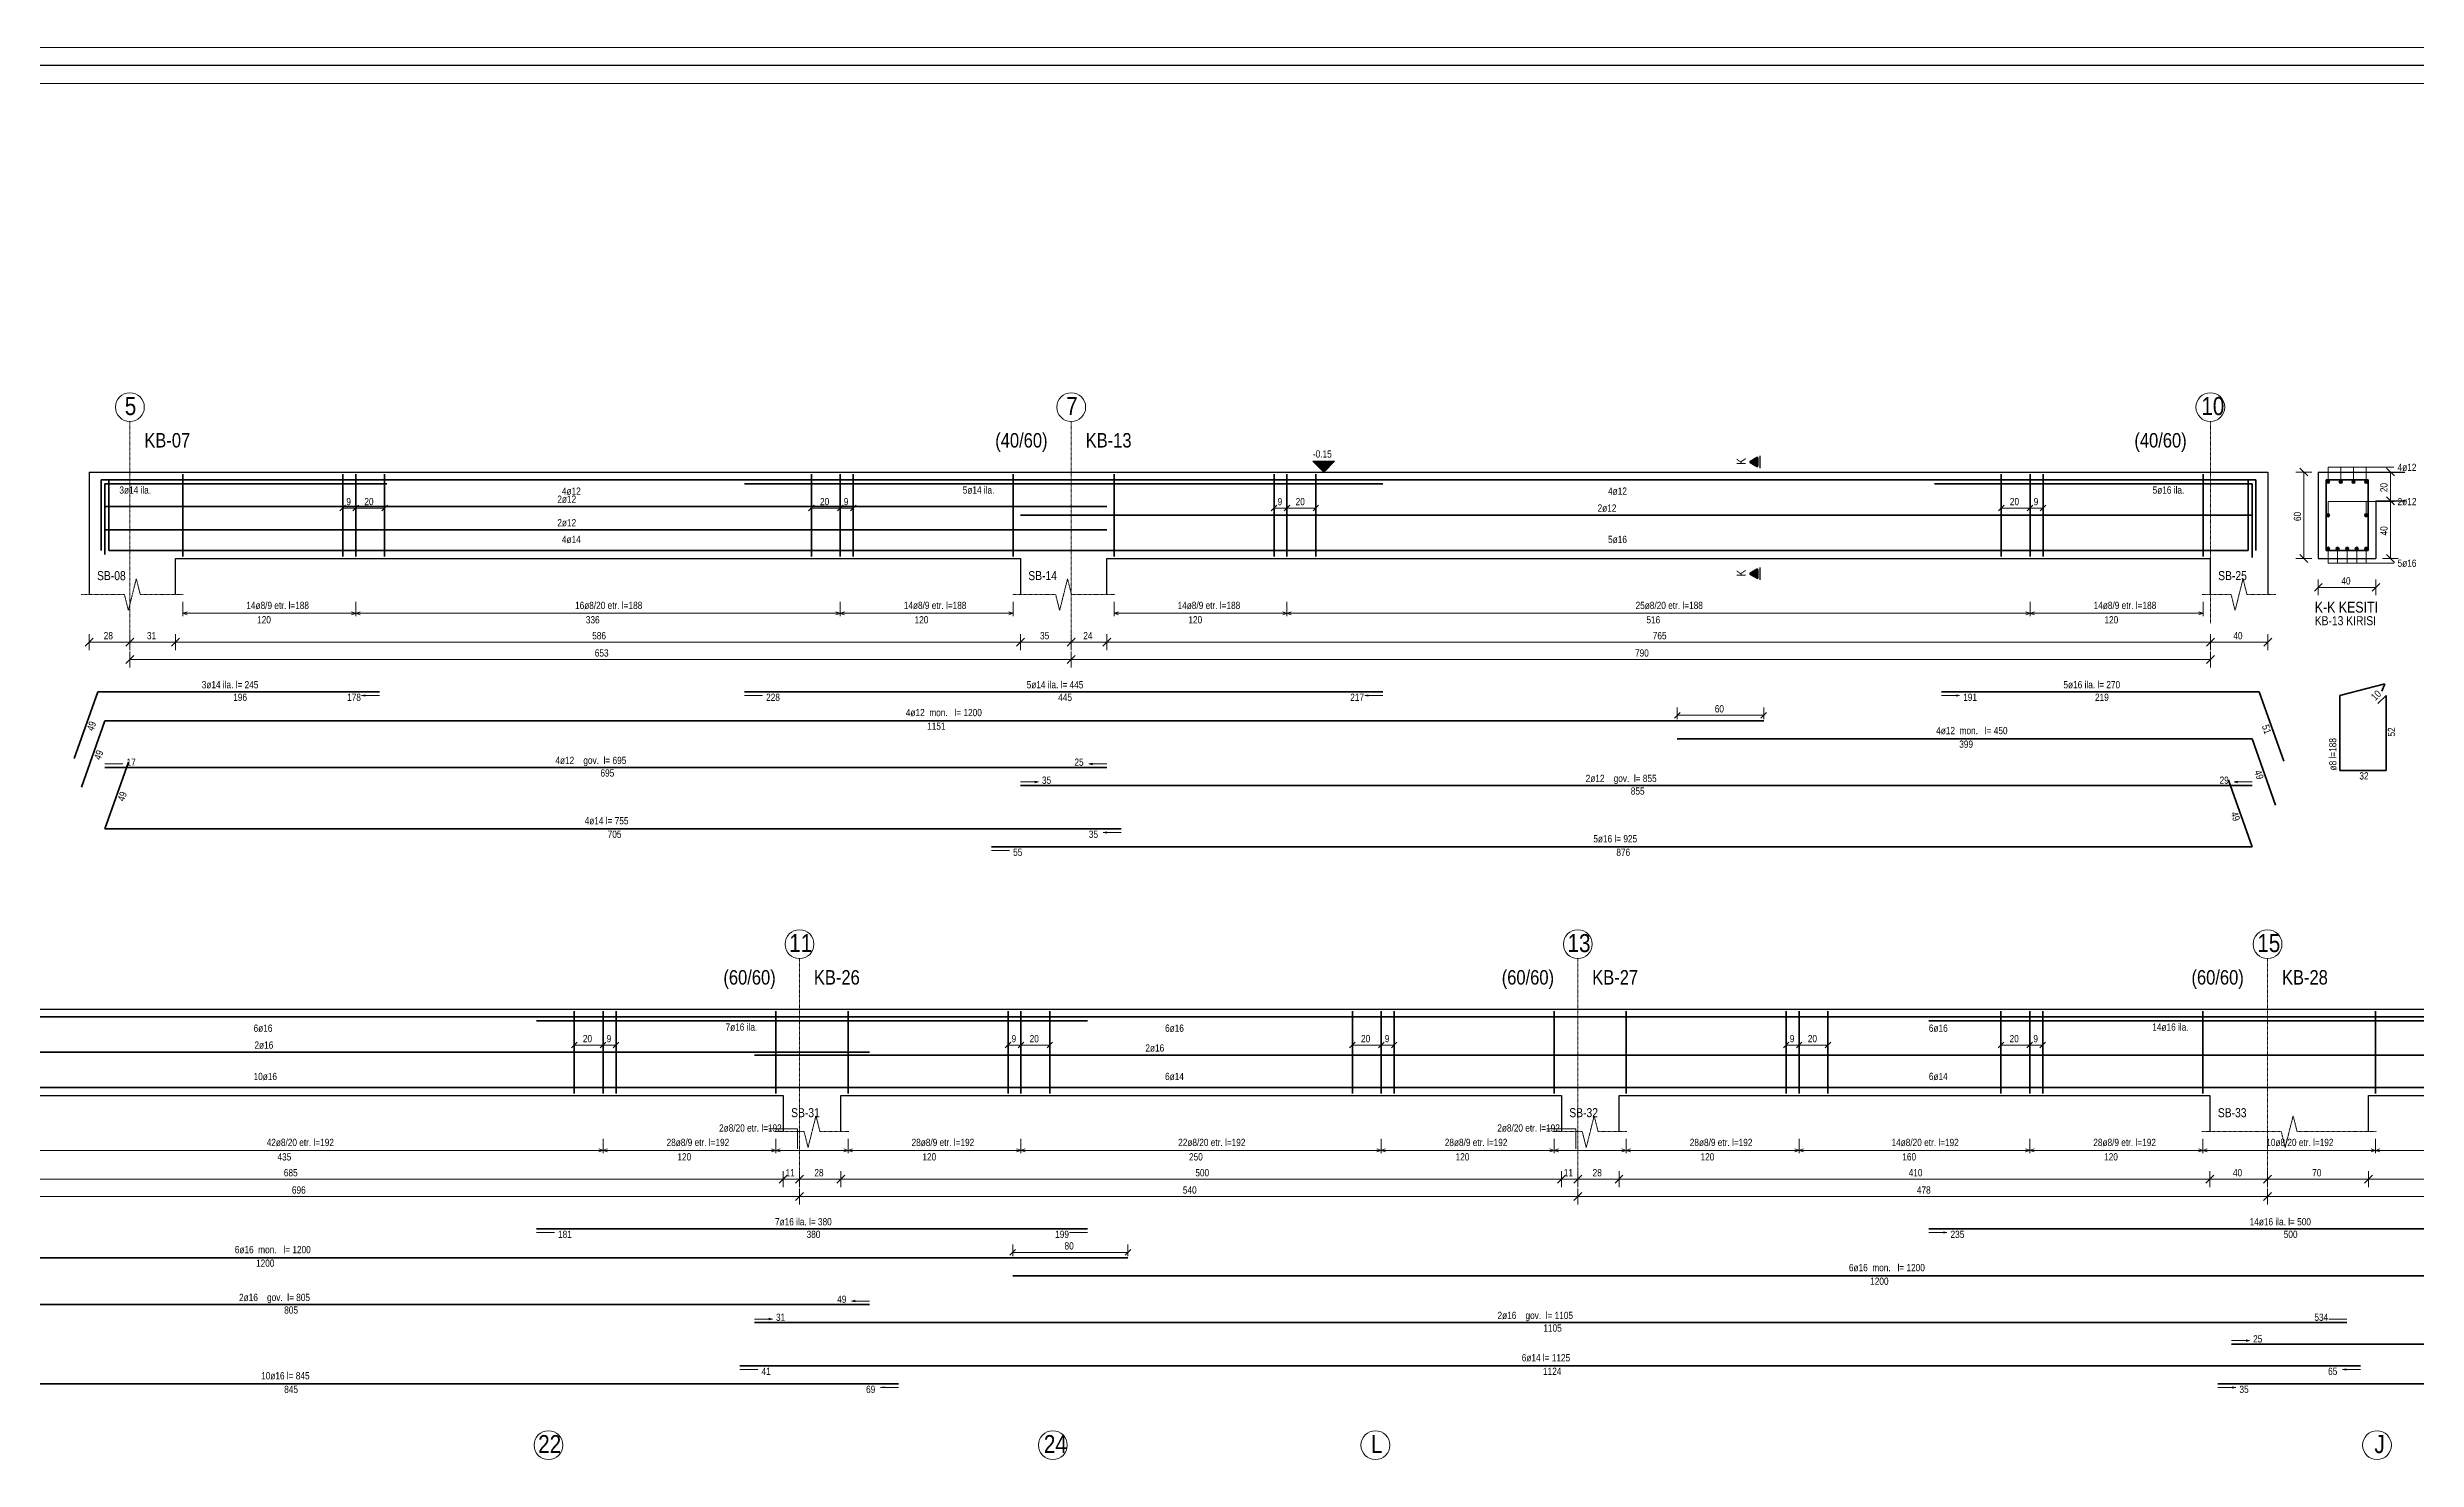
# Model space of a CAD drawing. Header units: millimetres. Extents: x -267 to 94375, y 6431 to 10838.
# Drawn here: x 84253 to 87541, y 8773 to 10732 of the extents above; entities that cross this region are included whole.
import ezdxf

# ---------------------------------------------------------------- set-up
doc = ezdxf.new("R2010")
doc.units = ezdxf.units.MM
doc.header["$LTSCALE"] = 0.0001
doc.linetypes.add('DASHED', pattern=[19.05, 12.7, -6.35])
for name, color, linetype, lineweight in [('AKS BALONU (BEYKENT)', 7, 'Continuous', 20), ('AKS CIZGISI (BEYKENT)', 252, 'DASHED', 20), ('AKS NO (BEYKENT)', 3, 'Continuous', 20), ('DONATI (BEYKENT)', 4, 'Continuous', 35), ('DONATI KESIT (BEYKENT)', 7, 'Continuous', 20), ('DONATI YAZISI (BEYKENT)', 3, 'Continuous', 20), ('I.DONATI OKU (BEYKENT)', 160, 'Continuous', 20), ('KESIT ISMI (BEYKENT)', 6, 'Continuous', 20), ('KESIT SINIRI (BEYKENT)', 241, 'DASHED', 20), ('KESIT_(BEYKENT)', 151, 'Continuous', 25), ('KIRIS (BEYKENT)', 2, 'Continuous', 30), ('KIRIS ISMI (BEYKENT)', 40, 'Continuous', 20), ('KOLON ISMI (BEYKENT)', 91, 'Continuous', 20), ('KOT CIZGI (BEYKENT)', 120, 'Continuous', 20), ('KOT YAZI (BEYKENT)', 7, 'Continuous', 20), ('OLCU (BEYKENT)', 14, 'Continuous', 20), ('OLCU YAZISI (BEYKENT)', 7, 'Continuous', 20), ('PENC2', 1, 'Continuous', 20), ('SHEETSUMMARY-50', 152, 'Continuous', 20), ('SheetView', 40, 'Continuous', 20), ('SheetViewOut', 231, 'Continuous', 20)]:
    doc.layers.add(name, color=color, linetype=linetype, lineweight=lineweight)
doc.styles.add('KOT (BEYKENT)', font='')
doc.styles.add('OLCU (BEYKENT)', font='')
doc.styles.add('YAZI (BEYKENT)', font='')
doc.styles.get('KOT (BEYKENT)').set_extended_font_data('Bahnschrift Light Condensed')
doc.styles.get('OLCU (BEYKENT)').set_extended_font_data('Bahnschrift Light Condensed')
doc.styles.get('YAZI (BEYKENT)').set_extended_font_data('Bahnschrift Light Condensed')

msp = doc.modelspace()

# ---------------------------------------------------------------- hatches: boundary and pattern name
at = {"layer": 'DONATI KESIT (BEYKENT)', "lineweight": 30}
h = msp.add_hatch(color=256, dxfattribs=at)
h.dxf.hatch_style = 1
h.paths.add_polyline_path([(87420.92, 10129.28, 1), (87415.92, 10129.28, 1)])
h = msp.add_hatch(color=256, dxfattribs=at)
h.dxf.hatch_style = 1
h.paths.add_polyline_path([(87438.59, 10129.28, 1), (87433.59, 10129.28, 1)])
h = msp.add_hatch(color=256, dxfattribs=at)
h.dxf.hatch_style = 1
h.paths.add_polyline_path([(87456.25, 10129.28, 1), (87451.25, 10129.28, 1)])
h = msp.add_hatch(color=256, dxfattribs=at)
h.dxf.hatch_style = 1
h.paths.add_polyline_path([(87473.92, 10129.28, 1), (87468.92, 10129.28, 1)])
h = msp.add_hatch(color=256, dxfattribs=at)
h.dxf.hatch_style = 1
h.paths.add_polyline_path([(87420.92, 10082.78, 1), (87415.92, 10082.78, 1)])
h = msp.add_hatch(color=256, dxfattribs=at)
h.dxf.hatch_style = 1
h.paths.add_polyline_path([(87473.92, 10082.78, 1), (87468.92, 10082.78, 1)])
h = msp.add_hatch(color=256, dxfattribs=at)
h.dxf.hatch_style = 1
h.paths.add_polyline_path([(87420.92, 10036.28, 1), (87415.92, 10036.28, 1)])
h = msp.add_hatch(color=256, dxfattribs=at)
h.dxf.hatch_style = 1
h.paths.add_polyline_path([(87434.17, 10036.28, 1), (87429.17, 10036.28, 1)])
h = msp.add_hatch(color=256, dxfattribs=at)
h.dxf.hatch_style = 1
h.paths.add_polyline_path([(87447.42, 10036.28, 1), (87442.42, 10036.28, 1)])
h = msp.add_hatch(color=256, dxfattribs=at)
h.dxf.hatch_style = 1
h.paths.add_polyline_path([(87460.67, 10036.28, 1), (87455.67, 10036.28, 1)])
h = msp.add_hatch(color=256, dxfattribs=at)
h.dxf.hatch_style = 1
h.paths.add_polyline_path([(87473.92, 10036.28, 1), (87468.92, 10036.28, 1)])
at = {"layer": 'KESIT_(BEYKENT)'}
h = msp.add_hatch(color=256, dxfattribs=at)
h.dxf.hatch_style = 1
h.paths.add_polyline_path([(86627.43, 10162.18, 0.5773503), (86625.93, 10163.05), (86616.43, 10157.56, 0.5773503), (86616.43, 10155.83), (86625.93, 10150.35, 0.5773503), (86627.43, 10151.21)])
h = msp.add_hatch(color=256, dxfattribs=at)
h.dxf.hatch_style = 1
h.paths.add_polyline_path([(86627.43, 10007.18, 0.5773503), (86625.93, 10008.05), (86616.43, 10002.56, 0.5773503), (86616.43, 10000.83), (86625.93, 9995.35, 0.5773503), (86627.43, 9996.21)])
at = {"layer": 'KOT CIZGI (BEYKENT)'}
msp.add_hatch(color=256, dxfattribs=at).paths.add_polyline_path([(86009.69, 10157.78), (86024.69, 10142.78), (86039.69, 10157.78)])

# ---------------------------------------------------------------- linework, layer by layer
at = {"layer": 'AKS BALONU (BEYKENT)'}
for centre in [(84367.93, 10232.78), (85674.29, 10232.78), (87255.12, 10232.78), (85297.14, 9487.78), (86377.27, 9487.78), (87334.47, 9487.78), (84948.8, 8792.78), (85648.8, 8792.78), (86096.38, 8792.78), (87486.38, 8792.78)]:
    msp.add_circle(centre, 20, dxfattribs=at)
at = {"layer": 'AKS CIZGISI (BEYKENT)'}
for p, q in [((84367.93, 10212.78), (84367.93, 9912.78)), ((85674.29, 10212.78), (85674.29, 9912.78)), ((87255.12, 10212.78), (87255.12, 9932.78)), ((85297.14, 9467.78), (85297.14, 9167.78)), ((86377.27, 9467.78), (86377.27, 9167.78)), ((87334.47, 9467.78), (87334.47, 9167.78))]:
    msp.add_line(p, q, dxfattribs=at)
at = {"layer": 'DONATI (BEYKENT)'}
for p, q in [((84327.83, 10033.78), (84327.83, 10131.78)), ((84327.83, 10131.78), (86635.33, 10131.78)), ((84338.83, 10131.78), (84338.83, 10033.78)), ((84441.33, 10139.78), (84441.33, 10025.78)), ((84663.33, 10139.78), (84663.33, 10025.78)), ((84681.33, 10139.78), (84681.33, 10025.78)), ((84721.33, 10139.78), (84721.33, 10025.78)), ((85313.69, 10139.78), (85313.69, 10025.78)), ((85353.69, 10139.78), (85353.69, 10025.78)), ((85371.69, 10139.78), (85371.69, 10025.78)), ((85593.69, 10139.78), (85593.69, 10025.78)), ((85733.69, 10139.78), (85733.69, 10025.78)), ((85955.69, 10139.78), (85955.69, 10025.78)), ((85973.69, 10139.78), (85973.69, 10025.78)), ((86013.69, 10139.78), (86013.69, 10025.78)), ((86515.33, 10131.78), (87318.42, 10131.78)), ((86964.92, 10139.78), (86964.92, 10025.78)), ((87004.92, 10139.78), (87004.92, 10025.78)), ((87022.92, 10139.78), (87022.92, 10025.78)), ((87244.92, 10139.78), (87244.92, 10025.78)), ((87307.42, 10033.78), (87307.42, 10131.78)), ((87318.42, 10131.78), (87318.42, 10033.78)), ((87415.92, 10131.78), (87473.92, 10131.78)), ((87415.92, 10033.78), (87415.92, 10131.78)), ((87473.92, 10131.78), (87473.92, 10033.78)), ((84333.33, 10028.28), (84333.33, 10126.28)), ((84333.33, 10126.28), (84724.42, 10126.28)), ((84333.33, 10095.11), (85723.69, 10095.11)), ((85220.89, 10126.28), (86106.5, 10126.28)), ((86872.11, 10126.28), (87312.92, 10126.28)), ((87312.92, 10126.28), (87312.92, 10024.28)), ((84333.33, 10062.45), (85723.69, 10062.45)), ((85603.69, 10082.78), (87312.92, 10082.78)), ((84338.83, 10033.78), (85743.69, 10033.78)), ((85563.69, 10033.78), (87307.42, 10033.78)), ((87473.92, 10033.78), (87415.92, 10033.78)), ((84290.67, 9745.39), (84323.33, 9837.78)), ((84323.33, 9837.78), (84714.42, 9837.78)), ((85220.89, 9837.78), (86106.5, 9837.78)), ((86882.11, 9837.78), (87322.92, 9837.78)), ((87322.92, 9837.78), (87356.92, 9741.61)), ((87434.92, 9832.78), (87497.01, 9848.78)), ((87434.92, 9832.78), (87434.92, 9728.78)), ((87487.62, 9821.46), (87498.92, 9832.78)), ((87493.01, 9838.78), (87497.01, 9848.78)), ((87498.92, 9728.78), (87498.92, 9832.78)), ((84300.67, 9705.39), (84333.33, 9797.78)), ((84333.33, 9797.78), (86635.33, 9797.78)), ((86515.33, 9772.78), (87312.92, 9772.78)), ((87312.92, 9772.78), (87345.59, 9680.39)), ((84366, 9740.18), (84333.33, 9647.78)), ((84333.33, 9732.78), (85723.69, 9732.78)), ((85603.69, 9707.78), (87312.92, 9707.78)), ((87312.92, 9622.78), (87280.25, 9715.18)), ((87498.92, 9728.78), (87434.92, 9728.78)), ((84333.33, 9647.78), (85743.69, 9647.78)), ((85563.69, 9622.78), (87312.92, 9622.78)), ((83353, 9386.78), (85753, 9386.78)), ((84932.05, 9381.28), (85697.02, 9381.28)), ((84984.54, 9394.78), (84984.54, 9280.78)), ((85024.54, 9394.78), (85024.54, 9280.78)), ((85042.54, 9394.78), (85042.54, 9280.78)), ((85264.54, 9394.78), (85264.54, 9280.78)), ((85364.54, 9394.78), (85364.54, 9280.78)), ((85586.54, 9394.78), (85586.54, 9280.78)), ((85593, 9386.78), (87993, 9386.78)), ((85604.54, 9394.78), (85604.54, 9280.78)), ((85644.54, 9394.78), (85644.54, 9280.78)), ((86064.47, 9394.78), (86064.47, 9280.78)), ((86104.47, 9394.78), (86104.47, 9280.78)), ((86122.47, 9394.78), (86122.47, 9280.78)), ((86344.47, 9394.78), (86344.47, 9280.78)), ((86444.47, 9394.78), (86444.47, 9280.78)), ((86666.47, 9394.78), (86666.47, 9280.78)), ((86684.47, 9394.78), (86684.47, 9280.78)), ((86724.47, 9394.78), (86724.47, 9280.78)), ((86864.51, 9381.28), (87864.43, 9381.28)), ((86964.47, 9394.78), (86964.47, 9280.78)), ((87004.47, 9394.78), (87004.47, 9280.78)), ((87022.47, 9394.78), (87022.47, 9280.78)), ((87244.47, 9394.78), (87244.47, 9280.78)), ((87484.47, 9394.78), (87484.47, 9280.78)), ((83784.6, 9337.78), (85394.54, 9337.78)), ((85234.54, 9333.78), (89154.33, 9333.78)), ((83744.6, 9288.78), (85434.54, 9288.78)), ((85214.54, 9288.78), (87463.47, 9288.78)), ((87265.47, 9288.78), (89194.33, 9288.78)), ((84932.05, 9092.78), (85697.02, 9092.78)), ((86864.51, 9092.78), (87864.43, 9092.78)), ((83353, 9052.78), (85753, 9052.78)), ((85593, 9027.78), (87993, 9027.78)), ((83784.6, 8987.78), (85394.54, 8987.78)), ((85234.54, 8962.78), (87444.47, 8962.78)), ((87284.47, 8932.78), (89154.33, 8932.78)), ((83744.6, 8877.78), (85434.54, 8877.78)), ((85214.54, 8902.78), (87463.47, 8902.78)), ((87265.47, 8877.78), (89194.33, 8877.78))]:
    msp.add_line(p, q, dxfattribs=at)
at = {"layer": 'DONATI KESIT (BEYKENT)'}
for centre in [(87418.42, 10129.28), (87436.09, 10129.28), (87453.75, 10129.28), (87471.42, 10129.28), (87418.42, 10082.78), (87471.42, 10082.78), (87418.42, 10036.28), (87431.67, 10036.28), (87444.92, 10036.28), (87458.17, 10036.28), (87471.42, 10036.28)]:
    msp.add_circle(centre, 2.5, dxfattribs=at)
at = {"layer": 'I.DONATI OKU (BEYKENT)'}
for p, q in [((87418.42, 10129.28), (87418.42, 10149.28)), ((87418.42, 10149.28), (87509.92, 10149.28)), ((87436.09, 10129.28), (87436.09, 10149.28)), ((87453.75, 10129.28), (87453.75, 10149.28)), ((87471.42, 10129.28), (87471.42, 10149.28)), ((87418.42, 10082.78), (87418.42, 10101.78)), ((87418.42, 10101.78), (87509.92, 10101.78)), ((87471.42, 10082.78), (87471.42, 10101.78)), ((87418.42, 10036.28), (87418.42, 10016.28)), ((87431.67, 10036.28), (87431.67, 10016.28)), ((87444.92, 10036.28), (87444.92, 10016.28)), ((87458.17, 10036.28), (87458.17, 10016.28)), ((87471.42, 10036.28), (87471.42, 10016.28)), ((87418.42, 10016.28), (87509.92, 10016.28)), ((84441.33, 9962.78), (84441.33, 9942.78)), ((84681.33, 9962.78), (84681.33, 9942.78)), ((85353.69, 9962.78), (85353.69, 9942.78)), ((85593.69, 9962.78), (85593.69, 9942.78)), ((85733.69, 9962.78), (85733.69, 9942.78)), ((85973.69, 9962.78), (85973.69, 9942.78)), ((87004.92, 9962.78), (87004.92, 9942.78)), ((87244.92, 9962.78), (87244.92, 9942.78)), ((84441.33, 9946.78), (84447.33, 9948.78)), ((84441.33, 9946.78), (85593.69, 9946.78)), ((84441.33, 9946.78), (84447.33, 9944.78)), ((84675.33, 9948.78), (84687.33, 9944.78)), ((84675.33, 9944.78), (84687.33, 9948.78)), ((85347.69, 9948.78), (85359.69, 9944.78)), ((85347.69, 9944.78), (85359.69, 9948.78)), ((85593.69, 9946.78), (85587.69, 9948.78)), ((85593.69, 9946.78), (85587.69, 9944.78)), ((85733.69, 9946.78), (85739.69, 9948.78)), ((85733.69, 9946.78), (87244.92, 9946.78)), ((85733.69, 9946.78), (85739.69, 9944.78)), ((85967.69, 9948.78), (85979.69, 9944.78)), ((85967.69, 9944.78), (85979.69, 9948.78)), ((86998.92, 9948.78), (87010.92, 9944.78)), ((86998.92, 9944.78), (87010.92, 9948.78)), ((87244.92, 9946.78), (87238.92, 9948.78)), ((87244.92, 9946.78), (87238.92, 9944.78)), ((84689.42, 9832.78), (84694.33, 9833.76)), ((84714.42, 9832.78), (84689.42, 9832.78)), ((84689.42, 9832.78), (84694.33, 9831.8)), ((85220.89, 9832.78), (85245.89, 9832.78)), ((86081.5, 9832.78), (86086.4, 9833.76)), ((86106.5, 9832.78), (86081.5, 9832.78)), ((86081.5, 9832.78), (86086.4, 9831.8)), ((86882.11, 9832.78), (86907.11, 9832.78)), ((86907.11, 9832.78), (86902.21, 9833.76)), ((86907.11, 9832.78), (86902.21, 9831.8)), ((84333.33, 9737.78), (84358.33, 9737.78)), ((85698.69, 9737.78), (85703.6, 9738.76)), ((85723.69, 9737.78), (85698.69, 9737.78)), ((85698.69, 9737.78), (85703.6, 9736.8)), ((85603.69, 9712.78), (85628.69, 9712.78)), ((85628.69, 9712.78), (85623.79, 9713.76)), ((85628.69, 9712.78), (85623.79, 9711.8)), ((87287.92, 9712.78), (87292.82, 9713.76)), ((87312.92, 9712.78), (87287.92, 9712.78)), ((87287.92, 9712.78), (87292.82, 9711.8)), ((85718.69, 9642.78), (85723.6, 9643.76)), ((85743.69, 9642.78), (85718.69, 9642.78)), ((85718.69, 9642.78), (85723.6, 9641.8)), ((85563.69, 9617.78), (85588.69, 9617.78)), ((85024.54, 9217.78), (85024.54, 9197.78)), ((85264.54, 9217.78), (85264.54, 9197.78)), ((85364.54, 9217.78), (85364.54, 9197.78)), ((85604.54, 9217.78), (85604.54, 9197.78)), ((86104.47, 9217.78), (86104.47, 9197.78)), ((86344.47, 9217.78), (86344.47, 9197.78)), ((86444.47, 9217.78), (86444.47, 9197.78)), ((86684.47, 9217.78), (86684.47, 9197.78)), ((87004.47, 9217.78), (87004.47, 9197.78)), ((87244.47, 9217.78), (87244.47, 9197.78)), ((87484.47, 9217.78), (87484.47, 9197.78)), ((83914.6, 9201.78), (85264.54, 9201.78)), ((85018.54, 9203.78), (85030.54, 9199.78)), ((85018.54, 9199.78), (85030.54, 9203.78)), ((85264.54, 9201.78), (85258.54, 9203.78)), ((85264.54, 9201.78), (85258.54, 9199.78)), ((85364.54, 9201.78), (85370.54, 9203.78)), ((85364.54, 9201.78), (86344.47, 9201.78)), ((85364.54, 9201.78), (85370.54, 9199.78)), ((85598.54, 9203.78), (85610.54, 9199.78)), ((85598.54, 9199.78), (85610.54, 9203.78)), ((86098.47, 9203.78), (86110.47, 9199.78)), ((86098.47, 9199.78), (86110.47, 9203.78)), ((86344.47, 9201.78), (86338.47, 9203.78)), ((86344.47, 9201.78), (86338.47, 9199.78)), ((86444.47, 9201.78), (86450.47, 9203.78)), ((86444.47, 9201.78), (87244.47, 9201.78)), ((86444.47, 9201.78), (86450.47, 9199.78)), ((86678.47, 9203.78), (86690.47, 9199.78)), ((86678.47, 9199.78), (86690.47, 9203.78)), ((86998.47, 9203.78), (87010.47, 9199.78)), ((86998.47, 9199.78), (87010.47, 9203.78)), ((87244.47, 9201.78), (87238.47, 9203.78)), ((87244.47, 9201.78), (87238.47, 9199.78)), ((87484.47, 9201.78), (87490.47, 9203.78)), ((87484.47, 9201.78), (89024.33, 9201.78)), ((87484.47, 9201.78), (87490.47, 9199.78)), ((84932.05, 9087.78), (84957.05, 9087.78)), ((85697.02, 9087.78), (85672.02, 9087.78)), ((86864.51, 9087.78), (86889.51, 9087.78)), ((86889.51, 9087.78), (86884.6, 9088.76)), ((86889.51, 9087.78), (86884.6, 9086.8)), ((85369.54, 8992.78), (85374.44, 8993.76)), ((85394.54, 8992.78), (85369.54, 8992.78)), ((85369.54, 8992.78), (85374.44, 8991.8)), ((85234.54, 8967.78), (85259.54, 8967.78)), ((85259.54, 8967.78), (85254.63, 8968.76)), ((85259.54, 8967.78), (85254.63, 8966.8)), ((87444.47, 8967.78), (87419.47, 8967.78)), ((87284.47, 8937.78), (87309.47, 8937.78)), ((87309.47, 8937.78), (87304.57, 8938.76)), ((87309.47, 8937.78), (87304.57, 8936.8)), ((85214.54, 8897.78), (85239.54, 8897.78)), ((87438.47, 8897.78), (87443.37, 8898.76)), ((87463.47, 8897.78), (87438.47, 8897.78)), ((87438.47, 8897.78), (87443.37, 8896.8)), ((85409.54, 8872.78), (85414.44, 8873.76)), ((85434.54, 8872.78), (85409.54, 8872.78)), ((87265.47, 8872.78), (87290.47, 8872.78)), ((87290.47, 8872.78), (87285.57, 8873.76)), ((87290.47, 8872.78), (87285.57, 8871.8))]:
    msp.add_line(p, q, dxfattribs=at)
at = {"layer": 'KESIT SINIRI (BEYKENT)'}
for p, q in [((84300.33, 9972.78), (84360.33, 9972.78)), ((84360.33, 9972.78), (84365.83, 9950.78)), ((84365.83, 9950.78), (84371.33, 9972.78)), ((84371.33, 9972.78), (84376.83, 9994.78)), ((84376.83, 9994.78), (84382.33, 9972.78)), ((84382.33, 9972.78), (84442.33, 9972.78)), ((85592.69, 9972.78), (85652.69, 9972.78)), ((85652.69, 9972.78), (85658.19, 9950.78)), ((85658.19, 9950.78), (85669.19, 9994.78)), ((85669.19, 9994.78), (85674.69, 9972.78)), ((85674.69, 9972.78), (85734.69, 9972.78)), ((87243.92, 9972.78), (87283.92, 9972.78)), ((87283.92, 9972.78), (87289.42, 9950.78)), ((87289.42, 9950.78), (87300.42, 9994.78)), ((87300.42, 9994.78), (87305.92, 9972.78)), ((87305.92, 9972.78), (87345.92, 9972.78)), ((85314.54, 9227.78), (85320.04, 9249.78)), ((85320.04, 9249.78), (85325.54, 9227.78)), ((86394.47, 9227.78), (86399.97, 9249.78)), ((86399.97, 9249.78), (86405.47, 9227.78)), ((87364.47, 9227.78), (87369.97, 9249.78)), ((87369.97, 9249.78), (87375.47, 9227.78)), ((85263.54, 9227.78), (85303.54, 9227.78)), ((85303.54, 9227.78), (85309.04, 9205.78)), ((85309.04, 9205.78), (85314.54, 9227.78)), ((85325.54, 9227.78), (85365.54, 9227.78)), ((86343.47, 9227.78), (86383.47, 9227.78)), ((86383.47, 9227.78), (86388.97, 9205.78)), ((86388.97, 9205.78), (86394.47, 9227.78)), ((86405.47, 9227.78), (86445.47, 9227.78)), ((87243.47, 9227.78), (87353.47, 9227.78)), ((87353.47, 9227.78), (87358.97, 9205.78)), ((87358.97, 9205.78), (87364.47, 9227.78)), ((87375.47, 9227.78), (87485.47, 9227.78))]:
    msp.add_line(p, q, dxfattribs=at)
at = {"layer": 'KESIT_(BEYKENT)'}
for p, q in [((86629.93, 10165.36), (86629.93, 10148.04)), ((86629.93, 10010.36), (86629.93, 9993.04))]:
    msp.add_line(p, q, dxfattribs=at)
at = {"layer": 'KESIT_(BEYKENT)', "flags": 128}
for points in [[(86625.93, 10163.05), (86616.43, 10157.56, 0.5773503), (86616.43, 10155.83), (86625.93, 10150.35, 0.5773503), (86627.43, 10151.21), (86627.43, 10162.18, 0.5773503)], [(86625.93, 10008.05), (86616.43, 10002.56, 0.5773503), (86616.43, 10000.83), (86625.93, 9995.35, 0.5773503), (86627.43, 9996.21), (86627.43, 10007.18, 0.5773503)]]:
    msp.add_lwpolyline(points, format="xyb", close=True, dxfattribs=at)
at = {"layer": 'KIRIS (BEYKENT)'}
for p, q in [((84311.33, 10142.78), (87334.92, 10142.78)), ((84311.33, 10142.78), (84311.33, 9972.78)), ((87334.92, 10142.78), (87334.92, 9972.78)), ((87404.92, 10142.78), (87524.92, 10142.78)), ((87404.92, 10142.78), (87404.92, 10022.78)), ((87484.92, 10102.78), (87524.92, 10102.78)), ((87484.92, 10102.78), (87484.92, 10022.78)), ((84431.33, 9972.78), (84431.33, 10022.78)), ((84431.33, 10022.78), (85603.69, 10022.78)), ((85603.69, 10022.78), (85603.69, 9972.78)), ((85723.69, 9972.78), (85723.69, 10022.78)), ((85723.69, 10022.78), (87254.92, 10022.78)), ((87254.92, 10022.78), (87254.92, 9972.78)), ((87404.92, 10022.78), (87484.92, 10022.78)), ((78974.8, 9397.78), (91604.48, 9397.78)), ((83904.6, 9277.78), (85274.54, 9277.78)), ((85274.54, 9277.78), (85274.54, 9227.78)), ((85354.54, 9227.78), (85354.54, 9277.78)), ((85354.54, 9277.78), (86354.47, 9277.78)), ((86354.47, 9277.78), (86354.47, 9227.78)), ((86434.47, 9227.78), (86434.47, 9277.78)), ((86434.47, 9277.78), (87254.47, 9277.78)), ((87254.47, 9277.78), (87254.47, 9227.78)), ((87474.47, 9227.78), (87474.47, 9277.78)), ((87474.47, 9277.78), (89034.33, 9277.78))]:
    msp.add_line(p, q, dxfattribs=at)
at = {"layer": 'KOT CIZGI (BEYKENT)'}
for p, q in [((86004.69, 10142.78), (86044.69, 10142.78)), ((86009.69, 10157.78), (86039.69, 10157.78)), ((86024.69, 10142.78), (86009.69, 10157.78)), ((86024.69, 10142.78), (86039.69, 10157.78))]:
    msp.add_line(p, q, dxfattribs=at)
at = {"layer": 'OLCU (BEYKENT)'}
for p, q in [((87373.92, 10142.78), (87395.92, 10142.78)), ((87390.42, 10137.28), (87379.42, 10148.28)), ((87384.92, 10022.78), (87384.92, 10142.78)), ((87493.92, 10142.78), (87515.92, 10142.78)), ((87510.42, 10137.28), (87499.42, 10148.28)), ((87504.92, 10022.78), (87504.92, 10142.78)), ((84659.45, 10088.89), (84667.22, 10096.68)), ((84663.34, 10081.78), (84663.33, 10103.78)), ((84677.45, 10088.89), (84685.21, 10096.68)), ((84681.34, 10081.78), (84681.33, 10103.78)), ((84717.45, 10088.89), (84725.21, 10096.68)), ((84721.34, 10081.78), (84721.33, 10103.78)), ((85309.81, 10088.89), (85317.58, 10096.68)), ((85313.7, 10081.78), (85313.69, 10103.78)), ((85349.81, 10088.89), (85357.58, 10096.68)), ((85353.7, 10081.78), (85353.69, 10103.78)), ((85367.81, 10088.89), (85375.58, 10096.68)), ((85371.7, 10081.78), (85371.69, 10103.78)), ((85951.81, 10088.89), (85959.58, 10096.68)), ((85955.7, 10081.78), (85955.69, 10103.78)), ((85969.81, 10088.89), (85977.58, 10096.68)), ((85973.7, 10081.78), (85973.69, 10103.78)), ((86009.81, 10088.89), (86017.58, 10096.68)), ((86013.7, 10081.78), (86013.69, 10103.78)), ((86961.04, 10088.89), (86968.8, 10096.68)), ((86964.93, 10081.78), (86964.92, 10103.78)), ((87001.04, 10088.89), (87008.8, 10096.68)), ((87004.93, 10081.78), (87004.92, 10103.78)), ((87019.04, 10088.89), (87026.8, 10096.68)), ((87022.93, 10081.78), (87022.92, 10103.78)), ((87493.92, 10102.78), (87515.92, 10102.78)), ((87499.42, 10108.28), (87510.42, 10097.28)), ((84663.33, 10092.78), (84721.33, 10092.78)), ((85313.69, 10092.78), (85371.69, 10092.78)), ((85955.69, 10092.78), (86013.69, 10092.78)), ((86964.92, 10092.78), (87022.92, 10092.78)), ((87379.42, 10028.28), (87390.42, 10017.28)), ((87499.42, 10028.28), (87510.42, 10017.28)), ((87373.92, 10022.78), (87395.92, 10022.78)), ((87493.92, 10022.78), (87515.92, 10022.78)), ((87410.42, 9988.28), (87399.42, 9977.28)), ((87404.92, 9993.78), (87404.92, 9971.78)), ((87404.92, 9982.78), (87484.92, 9982.78)), ((87479.42, 9977.28), (87490.42, 9988.28)), ((87484.92, 9971.78), (87484.92, 9993.78)), ((84316.83, 9912.28), (84305.83, 9901.28)), ((84311.33, 9917.78), (84311.33, 9895.78)), ((84311.33, 9906.78), (87254.92, 9906.78)), ((84373.43, 9912.28), (84362.43, 9901.28)), ((84367.93, 9917.78), (84367.93, 9895.78)), ((84436.83, 9912.28), (84425.83, 9901.28)), ((84431.33, 9917.78), (84431.33, 9895.78)), ((85609.19, 9912.28), (85598.19, 9901.28)), ((85603.69, 9917.78), (85603.69, 9895.78)), ((85679.79, 9912.28), (85668.79, 9901.28)), ((85674.29, 9917.78), (85674.29, 9895.78)), ((85729.19, 9912.28), (85718.19, 9901.28)), ((85723.69, 9917.78), (85723.69, 9895.78)), ((87260.62, 9912.28), (87249.62, 9901.28)), ((87255.12, 9917.78), (87255.12, 9895.78)), ((87255.12, 9906.78), (87334.92, 9906.78)), ((87329.42, 9901.28), (87340.42, 9912.28)), ((87334.92, 9917.78), (87334.92, 9895.78)), ((84373.43, 9888.28), (84362.43, 9877.28)), ((84367.93, 9893.78), (84367.93, 9871.78)), ((84367.93, 9882.78), (87255.12, 9882.78)), ((85679.79, 9888.28), (85668.79, 9877.28)), ((85674.29, 9893.78), (85674.29, 9871.78)), ((87249.62, 9877.28), (87260.62, 9888.28)), ((87255.12, 9893.78), (87255.12, 9871.78)), ((86511.45, 9801.39), (86519.22, 9809.18)), ((86515.34, 9799.78), (86515.33, 9816.28)), ((86515.33, 9805.28), (86635.33, 9805.28)), ((86631.45, 9801.39), (86639.21, 9809.18)), ((86635.34, 9799.78), (86635.33, 9816.28)), ((84980.65, 9343.89), (84988.42, 9351.68)), ((84984.54, 9336.78), (84984.53, 9358.78)), ((84984.54, 9347.78), (85042.54, 9347.78)), ((85020.65, 9343.89), (85028.42, 9351.68)), ((85024.55, 9336.78), (85024.53, 9358.78)), ((85038.65, 9343.89), (85046.42, 9351.68)), ((85042.54, 9336.78), (85042.53, 9358.78)), ((85582.65, 9343.89), (85590.42, 9351.68)), ((85586.55, 9336.78), (85586.53, 9358.78)), ((85586.54, 9347.78), (85644.54, 9347.78)), ((85600.65, 9343.89), (85608.42, 9351.68)), ((85604.54, 9336.78), (85604.53, 9358.78)), ((85640.65, 9343.89), (85648.42, 9351.68)), ((85644.54, 9336.78), (85644.53, 9358.78)), ((86060.59, 9343.89), (86068.35, 9351.68)), ((86064.48, 9336.78), (86064.47, 9358.78)), ((86064.47, 9347.78), (86122.47, 9347.78)), ((86100.59, 9343.89), (86108.35, 9351.68)), ((86104.48, 9336.78), (86104.47, 9358.78)), ((86118.59, 9343.89), (86126.35, 9351.68)), ((86122.48, 9336.78), (86122.47, 9358.78)), ((86662.59, 9343.89), (86670.35, 9351.68)), ((86666.48, 9336.78), (86666.47, 9358.78)), ((86666.47, 9347.78), (86724.47, 9347.78)), ((86680.59, 9343.89), (86688.35, 9351.68)), ((86684.48, 9336.78), (86684.47, 9358.78)), ((86720.59, 9343.89), (86728.35, 9351.68)), ((86724.48, 9336.78), (86724.47, 9358.78)), ((86960.59, 9343.89), (86968.35, 9351.68)), ((86964.48, 9336.78), (86964.47, 9358.78)), ((86964.47, 9347.78), (87022.47, 9347.78)), ((87000.59, 9343.89), (87008.35, 9351.68)), ((87004.48, 9336.78), (87004.47, 9358.78)), ((87018.59, 9343.89), (87026.35, 9351.68)), ((87022.48, 9336.78), (87022.47, 9358.78)), ((83904.6, 9161.78), (91604.28, 9161.78)), ((85280.04, 9167.28), (85269.04, 9156.28)), ((85274.54, 9172.78), (85274.54, 9150.78)), ((85302.64, 9167.28), (85291.64, 9156.28)), ((85302.64, 9143.28), (85291.64, 9132.28)), ((85297.14, 9172.78), (85297.14, 9150.78)), ((85297.14, 9148.78), (85297.14, 9126.78)), ((85360.04, 9167.28), (85349.04, 9156.28)), ((85354.54, 9172.78), (85354.54, 9150.78)), ((86359.97, 9167.28), (86348.97, 9156.28)), ((86354.47, 9172.78), (86354.47, 9150.78)), ((86382.77, 9167.28), (86371.77, 9156.28)), ((86382.77, 9143.28), (86371.77, 9132.28)), ((86377.27, 9172.78), (86377.27, 9150.78)), ((86377.27, 9148.78), (86377.27, 9126.78)), ((86439.97, 9167.28), (86428.97, 9156.28)), ((86434.47, 9172.78), (86434.47, 9150.78)), ((87259.97, 9167.28), (87248.97, 9156.28)), ((87254.47, 9172.78), (87254.47, 9150.78)), ((87339.97, 9167.28), (87328.97, 9156.28)), ((87339.97, 9143.28), (87328.97, 9132.28)), ((87334.47, 9172.78), (87334.47, 9150.78)), ((87334.47, 9148.78), (87334.47, 9126.78)), ((87479.97, 9167.28), (87468.97, 9156.28)), ((87474.47, 9172.78), (87474.47, 9150.78)), ((78975, 9137.78), (91604.28, 9137.78)), ((85589.12, 9056.39), (85596.88, 9064.18)), ((85593, 9054.78), (85593, 9071.28)), ((85593, 9060.28), (85753, 9060.28)), ((85749.12, 9056.39), (85756.88, 9064.18)), ((85753, 9054.78), (85753, 9071.28))]:
    msp.add_line(p, q, dxfattribs=at)
at = {"layer": 'PENC2'}
for p, q in [((85254.54, 9231.78), (85294.54, 9231.78)), ((85294.54, 9203.78), (85294.54, 9231.78)), ((86334.47, 9231.78), (86374.47, 9231.78)), ((86374.47, 9203.78), (86374.47, 9231.78)), ((85264.54, 9201.78), (85270.54, 9203.78)), ((85264.54, 9201.78), (85364.54, 9201.78)), ((85264.54, 9201.78), (85270.54, 9199.78)), ((85364.54, 9201.78), (85358.54, 9203.78)), ((85364.54, 9201.78), (85358.54, 9199.78)), ((86344.47, 9201.78), (86350.47, 9203.78)), ((86344.47, 9201.78), (86444.47, 9201.78)), ((86344.47, 9201.78), (86350.47, 9199.78)), ((86444.47, 9201.78), (86438.47, 9203.78)), ((86444.47, 9201.78), (86438.47, 9199.78)), ((87244.47, 9201.78), (87250.47, 9203.78)), ((87244.47, 9201.78), (87484.47, 9201.78)), ((87244.47, 9201.78), (87250.47, 9199.78)), ((87484.47, 9201.78), (87478.47, 9203.78)), ((87484.47, 9201.78), (87478.47, 9199.78))]:
    msp.add_line(p, q, dxfattribs=at)
at = {"layer": 'SHEETSUMMARY-50', "const_width": 2, "flags": 128}
msp.add_lwpolyline([(72679.28, 6556.81), (94349.5, 6556.81), (94349.5, 10706.81), (72679.28, 10706.81)], close=True, dxfattribs=at)
at = {"layer": 'SheetView'}
msp.add_lwpolyline([(72704.28, 6581.81), (93724.5, 6581.81), (93724.5, 10681.81), (72704.28, 10681.81)], close=True, dxfattribs=at)
at = {"layer": 'SheetViewOut'}
msp.add_lwpolyline([(72654.28, 6531.81), (94374.5, 6531.81), (94374.5, 10731.81), (72654.28, 10731.81)], close=True, dxfattribs=at)

# ---------------------------------------------------------------- texts
at = {"layer": 'AKS NO (BEYKENT)', "style": 'YAZI (BEYKENT)'}
for s, p in [('5', (84360.86, 10221.78)), ('7', (85667.17, 10221.78)), ('10', (87242.62, 10221.78)), ('13', (86363.03, 9476.78)), ('11', (85282.94, 9476.78)), ('15', (87320.3, 9476.78)), ('22', (84934.54, 8781.78)), ('24', (85636.3, 8781.78)), ('L', (86090.23, 8781.78)), ('J', (87482.82, 8781.78))]:
    msp.add_text(s, height=25, dxfattribs=at).set_placement(p)
at = {"layer": 'DONATI YAZISI (BEYKENT)', "style": 'YAZI (BEYKENT)'}
for s, p in [('4ø12', (87514.92, 10144.28)), ('3ø14 ila.', (84353.38, 10112.78)), ('2ø12', (84961.11, 10100.11)), ('4ø12', (84967.51, 10111.28)), ('5ø14 ila.', (85523.74, 10112.78)), ('2ø12', (86404.71, 10087.78)), ('4ø12', (86419.31, 10111.28)), ('5ø16 ila.', (87174.97, 10112.78)), ('2ø12', (87514.92, 10096.78)), ('2ø12', (84961.11, 10067.45)), ('4ø14', (84967.51, 10044.28)), ('5ø16', (86419.31, 10044.28)), ('5ø16', (87514.92, 10011.28)), (' 14ø8/9 etr. l=188', (84526.33, 9952.78)), (' 16ø8/20 etr. l=188', (84982.51, 9952.78)), (' 14ø8/9 etr. l=188', (85438.69, 9952.78)), (' 14ø8/9 etr. l=188', (85818.69, 9952.78)), (' 25ø8/20 etr. l=188', (86454.31, 9952.78)), (' 14ø8/9 etr. l=188', (87089.92, 9952.78)), ('3ø14 ila. l= 245', (84467.62, 9842.78)), ('5ø14 ila. l= 445', (85612.47, 9842.78)), ('5ø16 ila. l= 270', (87051.24, 9842.78)), ('4ø12  mon.   l= 1200', (85444.83, 9804.09)), ('4ø12  mon.   l= 450', (86874.63, 9779.09)), ('4ø12    gov.  l= 695', (84958.39, 9737.78)), ('2ø12    gov.  l= 855', (86388.23, 9712.78)), ('4ø14 l= 755', (84999.01, 9654.09)), ('5ø16 l= 925', (86398.81, 9629.09)), ('6ø16', (84539.57, 9366.28)), ('7ø16 ila.', (85194.58, 9367.78)), ('6ø16', (85804.5, 9366.28)), ('6ø16', (86864.47, 9366.28)), ('14ø16 ila.', (87174.52, 9367.78)), ('2ø16', (84540.77, 9342.78)), ('2ø16', (85777.2, 9338.78)), ('10ø16', (84539.57, 9299.28)), ('6ø14', (85804.5, 9299.28)), ('6ø14', (86864.47, 9299.28)), (' 42ø8/20 etr. l=192', (84554.57, 9207.78)), (' 28ø8/9 etr. l=192', (85109.54, 9207.78)), (' 2ø8/20 etr. l=192', (85182.39, 9227.78)), (' 28ø8/9 etr. l=192', (85449.54, 9207.78)), (' 22ø8/20 etr. l=192', (85819.5, 9207.78)), (' 28ø8/9 etr. l=192', (86189.47, 9207.78)), (' 2ø8/20 etr. l=192', (86262.33, 9227.78)), (' 28ø8/9 etr. l=192', (86529.47, 9207.78)), (' 14ø8/20 etr. l=192', (86809.47, 9207.78)), (' 28ø8/9 etr. l=192', (87089.47, 9207.78)), (' 10ø8/20 etr. l=192', (87329.47, 9207.78)), ('7ø16 ila. l= 380', (85263.23, 9097.78)), ('14ø16 ila. l= 500', (87309.65, 9097.78)), ('6ø16  mon.   l= 1200', (84513.5, 9059.09)), ('6ø16  mon.   l= 1200', (86753.5, 9034.09)), ('2ø16    gov.  l= 805', (84519.45, 8992.78)), ('2ø16    gov.  l= 1105', (86265.85, 8967.78)), ('6ø14 l= 1125', (86299.5, 8909.09)), ('10ø16 l= 845', (84550.07, 8884.09))]:
    msp.add_text(s, height=10, dxfattribs=at).set_placement(p)
msp.add_text('ø8 l=188', height=10, rotation=90, dxfattribs=at).set_placement((87429.92, 9728.78))
at = {"layer": 'KESIT ISMI (BEYKENT)', "style": 'YAZI (BEYKENT)'}
for p in [(86610.19, 10152.78), (86610.19, 9997.78)]:
    msp.add_text('K', height=12.5, rotation=90, dxfattribs=at).set_placement(p)
msp.add_text('K-K KESITI', height=15, dxfattribs=at).set_placement((87399.92, 9947.78))
at = {"layer": 'KIRIS ISMI (BEYKENT)', "style": 'YAZI (BEYKENT)'}
for s, height, p in [('KB-07', 20, (84387.93, 10176.78)), ('(40/60)', 20, (85568.82, 10176.78)), ('KB-13', 20, (85694.29, 10176.78)), ('(40/60)', 20, (87149.64, 10176.78)), ('KB-13 KIRISI', 12.5, (87399.92, 9930.28)), ('(60/60)', 20, (85191.56, 9431.78)), ('KB-26', 20, (85317.14, 9431.78)), ('(60/60)', 20, (86271.69, 9431.78)), ('KB-27', 20, (86397.27, 9431.78)), ('(60/60)', 20, (87228.89, 9431.78)), ('KB-28', 20, (87354.47, 9431.78))]:
    msp.add_text(s, height=height, dxfattribs=at).set_placement(p)
at = {"layer": 'KOLON ISMI (BEYKENT)', "style": 'YAZI (BEYKENT)'}
for s, p in [('SB-08', (84322.33, 9992.78)), ('SB-14', (85614.69, 9992.78)), ('SB-25', (87265.92, 9992.78)), ('SB-31', (85285.54, 9247.78)), ('SB-32', (86365.47, 9247.78)), ('SB-33', (87265.47, 9247.78))]:
    msp.add_text(s, height=12.5, dxfattribs=at).set_placement(p)
at = {"layer": 'KOT YAZI (BEYKENT)', "style": 'KOT (BEYKENT)'}
msp.add_text('-0.15', height=10, dxfattribs=at).set_placement((86009.69, 10162.78))
at = {"layer": 'OLCU YAZISI (BEYKENT)', "style": 'OLCU (BEYKENT)'}
for s, rotation, p in [('20', 90, (87500.92, 10114.78)), ('60', 90, (87380.92, 10074.78)), ('40', 90, (87500.92, 10054.78)), ('10', 45, (87484.07, 9824.98)), ('49', 70.52884, (84317.12, 9782.7)), ('51', 289.47116, (87326.47, 9790.24)), ('52', 90, (87511.42, 9775.78)), ('49', 70.52884, (84327.12, 9742.7)), ('49', 289.47116, (87315.8, 9727.13)), ('49', 70, (84359.78, 9685.1)), ('49', 289, (87283.14, 9669.53))]:
    msp.add_text(s, height=10, rotation=rotation, dxfattribs=at).set_placement(p)
for s, p in [('9', (84668.33, 10096.78)), ('20', (84693.33, 10096.78)), ('20', (85325.69, 10096.78)), ('9', (85358.69, 10096.78)), ('9', (85960.69, 10096.78)), ('20', (85985.69, 10096.78)), ('20', (86976.92, 10096.78)), ('9', (87009.92, 10096.78)), ('40', (87436.92, 9986.78)), (' 120', (84541.33, 9932.78)), (' 336', (84997.51, 9932.78)), (' 120', (85453.69, 9932.78)), (' 120', (85833.69, 9932.78)), (' 516', (86469.31, 9932.78)), (' 120', (87104.92, 9932.78)), ('28', (84331.63, 9910.78)), ('31', (84391.63, 9910.78)), ('586', (85009.51, 9910.78)), ('653', (85013.11, 9886.78)), ('35', (85630.99, 9910.78)), ('24', (85690.99, 9910.78)), ('790', (86456.71, 9886.78)), ('765', (86481.31, 9910.78)), ('40', (87287.02, 9910.78)), ('196', (84511.38, 9825.28)), ('178', (84669.42, 9825.28)), ('228', (85250.89, 9825.28)), ('445', (85656.19, 9825.28)), ('217', (86061.5, 9825.28)), ('191', (86912.11, 9825.28)), ('219', (87095.02, 9825.28)), ('60', (86567.33, 9809.28)), ('1151', (85474.33, 9785.28)), ('399', (86906.63, 9760.28)), ('17', (84363.33, 9735.28)), ('25', (85678.69, 9735.28)), ('695', (85021.01, 9720.28)), ('35', (85633.69, 9710.28)), ('855', (86450.81, 9695.28)), ('29', (87267.92, 9710.28)), ('32', (87461.92, 9716.28)), ('705', (85031.01, 9635.28)), ('35', (85698.69, 9635.28)), ('55', (85593.69, 9610.28)), ('876', (86430.81, 9610.28)), ('20', (84996.53, 9351.78)), ('9', (85029.53, 9351.78)), ('9', (85591.53, 9351.78)), ('20', (85616.53, 9351.78)), ('20', (86076.47, 9351.78)), ('9', (86109.47, 9351.78)), ('9', (86671.47, 9351.78)), ('20', (86696.47, 9351.78)), ('20', (86976.47, 9351.78)), ('9', (87009.47, 9351.78)), (' 435', (84569.57, 9187.78)), ('685', (84581.57, 9165.78)), (' 120', (85124.54, 9187.78)), ('11', (85277.84, 9165.78)), ('28', (85317.84, 9165.78)), (' 120', (85464.54, 9187.78)), (' 250', (85834.5, 9187.78)), ('500', (85846.5, 9165.78)), (' 120', (86204.47, 9187.78)), ('11', (86357.87, 9165.78)), ('28', (86397.87, 9165.78)), (' 120', (86544.47, 9187.78)), (' 160', (86824.47, 9187.78)), ('410', (86836.47, 9165.78)), (' 120', (87104.47, 9187.78)), ('40', (87286.47, 9165.78)), ('70', (87396.47, 9165.78)), ('696', (84592.77, 9141.78)), ('540', (85829.2, 9141.78)), ('478', (86847.87, 9141.78)), ('181', (84962.05, 9080.28)), ('380', (85307.04, 9080.28)), ('199', (85652.02, 9080.28)), ('235', (86894.51, 9080.28)), ('500', (87356.97, 9080.28)), ('1200', (84543, 9040.28)), ('80', (85665, 9064.28)), ('1200', (86783, 9015.28)), ('805', (84582.07, 8975.28)), ('49', (85349.54, 8990.28)), ('31', (85264.54, 8965.28)), ('1105', (86329.5, 8950.28)), ('25', (87314.47, 8935.28)), ('534', (87399.47, 8965.28)), ('41', (85244.54, 8890.28)), ('1124', (86329, 8890.28)), ('65', (87418.47, 8890.28)), ('845', (84582.07, 8865.28)), ('69', (85389.54, 8865.28)), ('35', (87295.47, 8865.28))]:
    msp.add_text(s, height=10, dxfattribs=at).set_placement(p)

doc.saveas('drawing.dxf')
